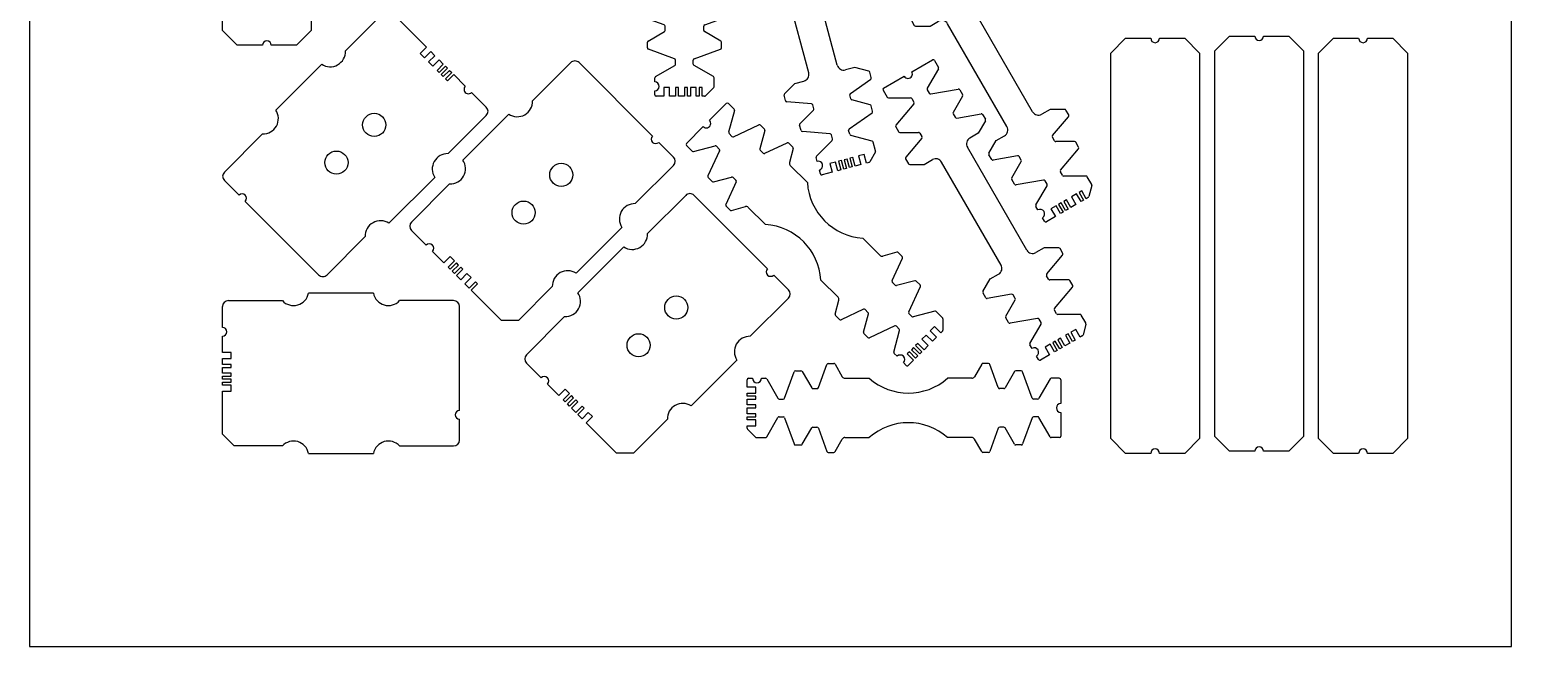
# Model space of a CAD drawing. Header units: millimetres. Extents: x 0 to 500, y 0 to 600.
# Drawn here: x 0 to 500, y 0 to 208 of the extents above; entities that cross this region are included whole.
import ezdxf

# ---------------------------------------------------------------- set-up
doc = ezdxf.new("R2010")
doc.units = ezdxf.units.MM
for name, color, linetype in [('Q3_NORMAL', 3, 'Continuous'), ('Q4_MEDIUM', 4, 'Continuous'), ('Q5_HIGH', 5, 'Continuous'), ('SHEET', 7, 'Continuous')]:
    doc.layers.add(name, color=color, linetype=linetype)

# ---------------------------------------------------------------- blocks, each defined once
blk = doc.blocks.new('NT20__090deg__i1')
at = {"layer": 'Q3_NORMAL', "color": 3}
for p, q in [((-9.85, 50.09), (-7.15, 52.8)), ((-6.79, 52.94), (-6, 52.94)), ((7, 52.94), (9.5, 52.94)), ((10, 52.44), (10, 51.1)), ((-10, 49.74), (-10, 46.73)), ((10, 48.1), (10, 46.73)), ((-3.33, 40.28), (-12.17, 37.06)), ((-3, 42.11), (-3, 40.75)), ((3, 42.11), (3, 40.75)), ((3.33, 40.28), (12.17, 37.06)), ((-12.5, 36.59), (-12.5, 34.73)), ((12.5, 36.59), (12.5, 34.73)), ((-6.5, 30.69), (-6.5, 29.33)), ((6.5, 30.69), (6.5, 29.33)), ((-15, 25.54), (-15, 23.68)), ((-6.83, 28.86), (-14.67, 26.01)), ((6.83, 28.86), (14.67, 26.01)), ((15, 25.54), (15, 23.68)), ((-15, -28.54), (-15, -26.68)), ((-6.83, -31.86), (-14.67, -29.01)), ((6.83, -31.86), (14.67, -29.01)), ((15, -28.54), (15, -26.68)), ((-6.5, -33.69), (-6.5, -32.33)), ((6.5, -33.69), (6.5, -32.33)), ((-12.5, -39.59), (-12.5, -37.73)), ((12.5, -39.59), (12.5, -37.73)), ((-3.33, -43.28), (-12.17, -40.06)), ((-3, -45.11), (-3, -43.75)), ((3, -45.11), (3, -43.75)), ((3.33, -43.28), (12.17, -40.06)), ((-10, -52.44), (-10, -49.73)), ((10, -52.44), (10, -49.73)), ((-1.5, -52.94), (-9.5, -52.94)), ((9.5, -52.94), (1.5, -52.94))]:
    blk.add_line(p, q, dxfattribs=at)
for centre, radius, start, end in [((-9.5, 49.74), 0.5, 135, 180), ((-6.79, 52.44), 0.5, 90, 135), ((10, 49.6), 1.5, 90, 270), ((9.5, 52.44), 0.5, 0, 90), ((-9.5, 46.73), 0.5, 180, 240), ((9.5, 46.73), 0.5, 300, 0), ((-3.5, 40.75), 0.5, 290, 0), ((-3.5, 42.11), 0.5, 0, 60), ((3.5, 42.11), 0.5, 120, 180), ((3.5, 40.75), 0.5, 180, 250), ((-12, 36.59), 0.5, 110, 180), ((12, 36.59), 0.5, 0, 70), ((-12, 34.73), 0.5, 180, 240), ((-7, 30.69), 0.5, 0, 60), ((7, 30.69), 0.5, 120, 180), ((12, 34.73), 0.5, 300, 0), ((-14.5, 25.54), 0.5, 110, 180), ((-7, 29.33), 0.5, 290, 0), ((7, 29.33), 0.5, 180, 250), ((14.5, 25.54), 0.5, 0, 70), ((-14.5, 23.68), 0.5, 180, 240), ((14.5, 23.68), 0.5, 300, 0), ((-14.5, -26.68), 0.5, 120, 180), ((-14.5, -28.54), 0.5, 180, 250), ((14.5, -28.54), 0.5, 290, 0), ((14.5, -26.68), 0.5, 0, 60), ((-7, -32.33), 0.5, 0, 70), ((-7, -33.69), 0.5, 300, 0), ((7, -32.33), 0.5, 110, 180), ((7, -33.69), 0.5, 180, 240), ((-12, -37.73), 0.5, 120, 180), ((-12, -39.59), 0.5, 180, 250), ((12, -39.59), 0.5, 290, 0), ((12, -37.73), 0.5, 0, 60), ((-3.5, -43.75), 0.5, 0, 70), ((3.5, -43.75), 0.5, 110, 180), ((-9.5, -49.73), 0.5, 120, 180), ((-3.5, -45.11), 0.5, 300, 0), ((3.5, -45.11), 0.5, 180, 240), ((9.5, -49.73), 0.5, 0, 60), ((-9.5, -52.44), 0.5, 180, 270), ((0, -52.94), 1.5, 0, 180), ((9.5, -52.44), 0.5, 270, 0)]:
    blk.add_arc(centre, radius, start, end, dxfattribs=at)
at = {"layer": 'Q4_MEDIUM', "color": 4}
for p, q in [((-9.75, 46.3), (-3.25, 42.55)), ((9.75, 46.3), (3.25, 42.55)), ((-12.25, 34.3), (-6.75, 31.12)), ((12.25, 34.3), (6.75, 31.12)), ((-14.75, 23.24), (-10.5, 20.79)), ((14.75, 23.24), (10.5, 20.79)), ((-10, 19.92), (-10, 11.73)), ((10, 19.92), (10, 11.73)), ((-10, -22.92), (-10, -14.73)), ((10, -22.92), (10, -14.73)), ((-14.75, -26.24), (-10.5, -23.79)), ((14.75, -26.24), (10.5, -23.79)), ((-12.25, -37.3), (-6.75, -34.12)), ((12.25, -37.3), (6.75, -34.12)), ((-9.75, -49.3), (-3.25, -45.55)), ((9.75, -49.3), (3.25, -45.55))]:
    blk.add_line(p, q, dxfattribs=at)
for centre, start, end in [((-11, 19.92), 0, 60), ((11, 19.92), 120, 180), ((-11, -22.92), 300, 0), ((11, -22.92), 180, 240)]:
    blk.add_arc(centre, 1, start, end, dxfattribs=at)
at = {"layer": 'Q5_HIGH', "color": 5}
for p, q in [((-6, 52.94), (-6, 49.94)), ((-4, 49.94), (-4, 52.94)), ((-4, 52.94), (-3, 52.94)), ((-3, 52.94), (-3, 49.94)), ((-2, 49.94), (-2, 52.94)), ((-2, 52.94), (0, 52.94)), ((0, 52.94), (0, 49.94)), ((1, 49.94), (1, 52.94)), ((1, 52.94), (3, 52.94)), ((3, 52.94), (3, 49.94)), ((4, 49.94), (4, 52.94)), ((4, 52.94), (5, 52.94)), ((5, 52.94), (5, 49.94)), ((7, 49.94), (7, 52.94)), ((-6, 49.94), (-4, 49.94)), ((-3, 49.94), (-2, 49.94)), ((0, 49.94), (1, 49.94)), ((3, 49.94), (4, 49.94)), ((5, 49.94), (7, 49.94))]:
    blk.add_line(p, q, dxfattribs=at)
for centre, start, end in [((-25, -1.5), 318.5904, 41.4096), ((25, -1.5), 138.5904, 221.4096)]:
    blk.add_arc(centre, 20, start, end, dxfattribs=at)
blk = doc.blocks.new('MNAK_RECT_FULL__000deg__i1')
at = {"layer": 'Q3_NORMAL', "color": 3}
for p, q in [((-24.5, 36), (-20.5, 40)), ((-20.5, 40), (-6, 40)), ((7, 40), (12.5, 40)), ((15.5, 40), (22.5, 40)), ((-24.5, 19.78), (-24.5, 36)), ((24.5, 38), (24.5, 19.78)), ((-27, 10.95), (-27, -10.95)), ((27, -10.95), (27, 10.95)), ((-24.5, -19.78), (-24.5, -38)), ((24.5, -38), (24.5, -19.78)), ((-22.5, -40), (-15.5, -40)), ((-12.5, -40), (22.5, -40))]:
    blk.add_line(p, q, dxfattribs=at)
for centre, radius, start, end in [((14, 40), 1.5, 180, 0), ((22.5, 38), 2, 0, 90), ((-28, 16), 5.15, 281.1965, 47.1867), ((28, 16), 5.15, 132.8133, 258.8035), ((-28, -16), 5.15, 312.8133, 78.8035), ((28, -16), 5.15, 101.1965, 227.1867), ((-22.5, -38), 2, 180, 270), ((-14, -40), 1.5, 0, 180), ((22.5, -38), 2, 270, 0)]:
    blk.add_arc(centre, radius, start, end, dxfattribs=at)
at = {"layer": 'Q5_HIGH', "color": 5}
for p, q in [((-6, 40), (-6, 37)), ((-4, 37), (-4, 40)), ((-4, 40), (-3, 40)), ((-3, 40), (-3, 37)), ((-2, 37), (-2, 40)), ((-2, 40), (-1, 40)), ((-1, 40), (-1, 37)), ((0, 37), (0, 40)), ((0, 40), (2, 40)), ((2, 40), (2, 37)), ((3, 37), (3, 40)), ((3, 40), (5, 40)), ((5, 40), (5, 37)), ((7, 37), (7, 40)), ((-6, 37), (-4, 37)), ((-3, 37), (-2, 37)), ((-1, 37), (0, 37)), ((2, 37), (3, 37)), ((5, 37), (7, 37))]:
    blk.add_line(p, q, dxfattribs=at)
blk = doc.blocks.new('MNAK_RECT_HOLE__045deg__i1')
at = {"layer": 'Q3_NORMAL', "color": 3}
for p, q in [((-24.5, 36), (-20.5, 40)), ((-20.5, 40), (-6, 40)), ((7, 40), (12.5, 40)), ((15.5, 40), (22.5, 40)), ((-24.5, 19.78), (-24.5, 36)), ((24.5, 38), (24.5, 19.78)), ((-27, 10.95), (-27, -10.95)), ((27, -10.95), (27, 10.95)), ((-24.5, -19.78), (-24.5, -38)), ((24.5, -38), (24.5, -19.78)), ((-22.5, -40), (-15.5, -40)), ((-12.5, -40), (22.5, -40))]:
    blk.add_line(p, q, dxfattribs=at)
for centre, radius, start, end in [((14, 40), 1.5, 180, 0), ((22.5, 38), 2, 0, 90), ((-28, 16), 5.15, 281.1965, 47.1867), ((28, 16), 5.15, 132.8133, 258.8035), ((-28, -16), 5.15, 312.8133, 78.8035), ((28, -16), 5.15, 101.1965, 227.1867), ((-22.5, -38), 2, 180, 270), ((-14, -40), 1.5, 0, 180), ((22.5, -38), 2, 270, 0)]:
    blk.add_arc(centre, radius, start, end, dxfattribs=at)
at = {"layer": 'Q5_HIGH', "color": 5}
for p, q in [((-6, 40), (-6, 37)), ((-4, 37), (-4, 40)), ((-4, 40), (-2, 40)), ((-2, 40), (-2, 37)), ((-1, 37), (-1, 40)), ((-1, 40), (1, 40)), ((1, 40), (1, 37)), ((2, 37), (2, 40)), ((2, 40), (3, 40)), ((3, 40), (3, 37)), ((4, 37), (4, 40)), ((4, 40), (5, 40)), ((5, 40), (5, 37)), ((7, 37), (7, 40)), ((-6, 37), (-4, 37)), ((-2, 37), (-1, 37)), ((1, 37), (2, 37)), ((3, 37), (4, 37)), ((5, 37), (7, 37))]:
    blk.add_line(p, q, dxfattribs=at)
for centre in [(0, 9), (0, -9)]:
    blk.add_circle(centre, 3.9, dxfattribs=at)
blk = doc.blocks.new('NT20__045deg__i3')
at = {"layer": 'Q3_NORMAL', "color": 3}
for p, q in [((-9.85, 50.09), (-7.15, 52.8)), ((-6.79, 52.94), (-6, 52.94)), ((7, 52.94), (9.5, 52.94)), ((10, 52.44), (10, 51.1)), ((-10, 49.74), (-10, 46.73)), ((10, 48.1), (10, 46.73)), ((-3.33, 40.28), (-12.17, 37.06)), ((-3, 42.11), (-3, 40.75)), ((3, 42.11), (3, 40.75)), ((3.33, 40.28), (12.17, 37.06)), ((-12.5, 36.59), (-12.5, 34.73)), ((12.5, 36.59), (12.5, 34.73)), ((-6.5, 30.69), (-6.5, 29.33)), ((6.5, 30.69), (6.5, 29.33)), ((-15, 25.54), (-15, 23.68)), ((-6.83, 28.86), (-14.67, 26.01)), ((6.83, 28.86), (14.67, 26.01)), ((15, 25.54), (15, 23.68)), ((-15, -28.54), (-15, -26.68)), ((-6.83, -31.86), (-14.67, -29.01)), ((6.83, -31.86), (14.67, -29.01)), ((15, -28.54), (15, -26.68)), ((-6.5, -33.69), (-6.5, -32.33)), ((6.5, -33.69), (6.5, -32.33)), ((-12.5, -39.59), (-12.5, -37.73)), ((12.5, -39.59), (12.5, -37.73)), ((-3.33, -43.28), (-12.17, -40.06)), ((-3, -45.11), (-3, -43.75)), ((3, -45.11), (3, -43.75)), ((3.33, -43.28), (12.17, -40.06)), ((-10, -52.44), (-10, -49.73)), ((10, -52.44), (10, -49.73)), ((-1.5, -52.94), (-9.5, -52.94)), ((9.5, -52.94), (1.5, -52.94))]:
    blk.add_line(p, q, dxfattribs=at)
for centre, radius, start, end in [((-9.5, 49.74), 0.5, 135, 180), ((-6.79, 52.44), 0.5, 90, 135), ((10, 49.6), 1.5, 90, 270), ((9.5, 52.44), 0.5, 0, 90), ((-9.5, 46.73), 0.5, 180, 240), ((9.5, 46.73), 0.5, 300, 0), ((-3.5, 40.75), 0.5, 290, 0), ((-3.5, 42.11), 0.5, 0, 60), ((3.5, 42.11), 0.5, 120, 180), ((3.5, 40.75), 0.5, 180, 250), ((-12, 36.59), 0.5, 110, 180), ((12, 36.59), 0.5, 0, 70), ((-12, 34.73), 0.5, 180, 240), ((-7, 30.69), 0.5, 0, 60), ((7, 30.69), 0.5, 120, 180), ((12, 34.73), 0.5, 300, 0), ((-14.5, 25.54), 0.5, 110, 180), ((-7, 29.33), 0.5, 290, 0), ((7, 29.33), 0.5, 180, 250), ((14.5, 25.54), 0.5, 0, 70), ((-14.5, 23.68), 0.5, 180, 240), ((14.5, 23.68), 0.5, 300, 0), ((-14.5, -26.68), 0.5, 120, 180), ((-14.5, -28.54), 0.5, 180, 250), ((14.5, -28.54), 0.5, 290, 0), ((14.5, -26.68), 0.5, 0, 60), ((-7, -32.33), 0.5, 0, 70), ((-7, -33.69), 0.5, 300, 0), ((7, -32.33), 0.5, 110, 180), ((7, -33.69), 0.5, 180, 240), ((-12, -37.73), 0.5, 120, 180), ((-12, -39.59), 0.5, 180, 250), ((12, -39.59), 0.5, 290, 0), ((12, -37.73), 0.5, 0, 60), ((-3.5, -43.75), 0.5, 0, 70), ((3.5, -43.75), 0.5, 110, 180), ((-9.5, -49.73), 0.5, 120, 180), ((-3.5, -45.11), 0.5, 300, 0), ((3.5, -45.11), 0.5, 180, 240), ((9.5, -49.73), 0.5, 0, 60), ((-9.5, -52.44), 0.5, 180, 270), ((0, -52.94), 1.5, 0, 180), ((9.5, -52.44), 0.5, 270, 0)]:
    blk.add_arc(centre, radius, start, end, dxfattribs=at)
at = {"layer": 'Q4_MEDIUM', "color": 4}
for p, q in [((-9.75, 46.3), (-3.25, 42.55)), ((9.75, 46.3), (3.25, 42.55)), ((-12.25, 34.3), (-6.75, 31.12)), ((12.25, 34.3), (6.75, 31.12)), ((-14.75, 23.24), (-10.5, 20.79)), ((14.75, 23.24), (10.5, 20.79)), ((-10, 19.92), (-10, 11.73)), ((10, 19.92), (10, 11.73)), ((-10, -22.92), (-10, -14.73)), ((10, -22.92), (10, -14.73)), ((-14.75, -26.24), (-10.5, -23.79)), ((14.75, -26.24), (10.5, -23.79)), ((-12.25, -37.3), (-6.75, -34.12)), ((12.25, -37.3), (6.75, -34.12)), ((-9.75, -49.3), (-3.25, -45.55)), ((9.75, -49.3), (3.25, -45.55))]:
    blk.add_line(p, q, dxfattribs=at)
for centre, start, end in [((-11, 19.92), 0, 60), ((11, 19.92), 120, 180), ((-11, -22.92), 300, 0), ((11, -22.92), 180, 240)]:
    blk.add_arc(centre, 1, start, end, dxfattribs=at)
at = {"layer": 'Q5_HIGH', "color": 5}
for p, q in [((-6, 52.94), (-6, 49.94)), ((-4, 49.94), (-4, 52.94)), ((-4, 52.94), (-2, 52.94)), ((-2, 52.94), (-2, 49.94)), ((0, 49.94), (0, 52.94)), ((0, 52.94), (2, 52.94)), ((2, 52.94), (2, 49.94)), ((3, 49.94), (3, 52.94)), ((3, 52.94), (4, 52.94)), ((4, 52.94), (4, 49.94)), ((5, 49.94), (5, 52.94)), ((5, 52.94), (6, 52.94)), ((6, 52.94), (6, 49.94)), ((7, 49.94), (7, 52.94)), ((-6, 49.94), (-4, 49.94)), ((-2, 49.94), (0, 49.94)), ((2, 49.94), (3, 49.94)), ((4, 49.94), (5, 49.94)), ((6, 49.94), (7, 49.94))]:
    blk.add_line(p, q, dxfattribs=at)
for centre, start, end in [((-25, -1.5), 318.5904, 41.4096), ((25, -1.5), 138.5904, 221.4096)]:
    blk.add_arc(centre, 20, start, end, dxfattribs=at)
blk = doc.blocks.new('LASER__000deg__n0')
at = {"layer": 'Q3_NORMAL', "color": 3}
for p, q in [((-15, 65), (-10, 70)), ((-10, 70), (-1.5, 70)), ((1.5, 70), (10, 70)), ((10, 70), (15, 65)), ((-15, -65), (-15, 65)), ((15, 65), (15, -65)), ((-10, -70), (-15, -65)), ((15, -65), (10, -70)), ((-1.5, -70), (-10, -70)), ((10, -70), (1.5, -70))]:
    blk.add_line(p, q, dxfattribs=at)
for centre, start, end in [((0, 70), 180, 0), ((0, -70), 0, 180)]:
    blk.add_arc(centre, 1.5, start, end, dxfattribs=at)
blk = doc.blocks.new('LASER__000deg__n2')
at = {"layer": 'Q3_NORMAL', "color": 3}
for p, q in [((-15, 65), (-10, 70)), ((-10, 70), (-1.5, 70)), ((1.5, 70), (10, 70)), ((10, 70), (15, 65)), ((-15, -65), (-15, 65)), ((15, 65), (15, -65)), ((-10, -70), (-15, -65)), ((15, -65), (10, -70)), ((-1.5, -70), (-10, -70)), ((10, -70), (1.5, -70))]:
    blk.add_line(p, q, dxfattribs=at)
for centre, start, end in [((0, 70), 180, 0), ((0, -70), 0, 180)]:
    blk.add_arc(centre, 1.5, start, end, dxfattribs=at)
blk = doc.blocks.new('LASER__000deg__n1')
at = {"layer": 'Q3_NORMAL', "color": 3}
for p, q in [((-15, 65), (-10, 70)), ((-10, 70), (-1.5, 70)), ((1.5, 70), (10, 70)), ((10, 70), (15, 65)), ((-15, -65), (-15, 65)), ((15, 65), (15, -65)), ((-10, -70), (-15, -65)), ((15, -65), (10, -70)), ((-1.5, -70), (-10, -70)), ((10, -70), (1.5, -70))]:
    blk.add_line(p, q, dxfattribs=at)
for centre, start, end in [((0, 70), 180, 0), ((0, -70), 0, 180)]:
    blk.add_arc(centre, 1.5, start, end, dxfattribs=at)
blk = doc.blocks.new('MNAK_RECT_HOLE__045deg__i2')
at = {"layer": 'Q3_NORMAL', "color": 3}
for p, q in [((-24.5, 36), (-20.5, 40)), ((-20.5, 40), (-6, 40)), ((7, 40), (12.5, 40)), ((15.5, 40), (22.5, 40)), ((-24.5, 19.78), (-24.5, 36)), ((24.5, 38), (24.5, 19.78)), ((-27, 10.95), (-27, -10.95)), ((27, -10.95), (27, 10.95)), ((-24.5, -19.78), (-24.5, -38)), ((24.5, -38), (24.5, -19.78)), ((-22.5, -40), (-15.5, -40)), ((-12.5, -40), (22.5, -40))]:
    blk.add_line(p, q, dxfattribs=at)
for centre, radius, start, end in [((14, 40), 1.5, 180, 0), ((22.5, 38), 2, 0, 90), ((-28, 16), 5.15, 281.1965, 47.1867), ((28, 16), 5.15, 132.8133, 258.8035), ((-28, -16), 5.15, 312.8133, 78.8035), ((28, -16), 5.15, 101.1965, 227.1867), ((-22.5, -38), 2, 180, 270), ((-14, -40), 1.5, 0, 180), ((22.5, -38), 2, 270, 0)]:
    blk.add_arc(centre, radius, start, end, dxfattribs=at)
at = {"layer": 'Q5_HIGH', "color": 5}
for p, q in [((-6, 40), (-6, 37)), ((-5, 37), (-5, 40)), ((-5, 40), (-3, 40)), ((-3, 40), (-3, 37)), ((-1, 37), (-1, 40)), ((-1, 40), (1, 40)), ((1, 40), (1, 37)), ((2, 37), (2, 40)), ((2, 40), (3, 40)), ((3, 40), (3, 37)), ((4, 37), (4, 40)), ((4, 40), (5, 40)), ((5, 40), (5, 37)), ((7, 37), (7, 40)), ((-6, 37), (-5, 37)), ((-3, 37), (-1, 37)), ((1, 37), (2, 37)), ((3, 37), (4, 37)), ((5, 37), (7, 37))]:
    blk.add_line(p, q, dxfattribs=at)
for centre in [(0, 9), (0, -9)]:
    blk.add_circle(centre, 3.9, dxfattribs=at)
blk = doc.blocks.new('UT40__030deg__i1')
at = {"layer": 'Q3_NORMAL', "color": 3}
for p, q in [((-9.85, 50.09), (-7.15, 52.8)), ((-6.79, 52.94), (-6, 52.94)), ((6, 52.94), (9.5, 52.94)), ((10, 52.44), (10, 51.1)), ((-10, 49.74), (-10, 46.73)), ((10, 48.1), (10, 46.73)), ((-3.33, 40.28), (-12.17, 37.06)), ((-3, 42.11), (-3, 40.75)), ((3, 42.11), (3, 40.75)), ((3.33, 40.28), (12.17, 37.06)), ((-12.5, 36.59), (-12.5, 34.73)), ((12.5, 36.59), (12.5, 34.73)), ((-6.5, 30.69), (-6.5, 29.33)), ((6.5, 30.69), (6.5, 29.33)), ((-15, 25.54), (-15, 23.68)), ((-6.83, 28.86), (-14.67, 26.01)), ((6.83, 28.86), (14.67, 26.01)), ((15, 25.54), (15, 23.68)), ((-15, -28.54), (-15, -26.68)), ((-6.83, -31.86), (-14.67, -29.01)), ((6.83, -31.86), (14.67, -29.01)), ((15, -28.54), (15, -26.68)), ((-6.5, -33.69), (-6.5, -32.33)), ((6.5, -33.69), (6.5, -32.33)), ((-12.5, -39.59), (-12.5, -37.73)), ((12.5, -39.59), (12.5, -37.73)), ((-3.33, -43.28), (-12.17, -40.06)), ((-3, -45.11), (-3, -43.75)), ((3, -45.11), (3, -43.75)), ((3.33, -43.28), (12.17, -40.06)), ((-10, -52.44), (-10, -49.73)), ((10, -52.44), (10, -49.73)), ((-1.5, -52.94), (-9.5, -52.94)), ((9.5, -52.94), (1.5, -52.94))]:
    blk.add_line(p, q, dxfattribs=at)
for centre, radius, start, end in [((-9.5, 49.74), 0.5, 135, 180), ((-6.79, 52.44), 0.5, 90, 135), ((10, 49.6), 1.5, 90, 270), ((9.5, 52.44), 0.5, 0, 90), ((-9.5, 46.73), 0.5, 180, 240), ((9.5, 46.73), 0.5, 300, 0), ((-3.5, 40.75), 0.5, 290, 0), ((-3.5, 42.11), 0.5, 0, 60), ((3.5, 42.11), 0.5, 120, 180), ((3.5, 40.75), 0.5, 180, 250), ((-12, 36.59), 0.5, 110, 180), ((12, 36.59), 0.5, 0, 70), ((-12, 34.73), 0.5, 180, 240), ((-7, 30.69), 0.5, 0, 60), ((7, 30.69), 0.5, 120, 180), ((12, 34.73), 0.5, 300, 0), ((-14.5, 25.54), 0.5, 110, 180), ((-7, 29.33), 0.5, 290, 0), ((7, 29.33), 0.5, 180, 250), ((14.5, 25.54), 0.5, 0, 70), ((-14.5, 23.68), 0.5, 180, 240), ((14.5, 23.68), 0.5, 300, 0), ((-14.5, -26.68), 0.5, 120, 180), ((-14.5, -28.54), 0.5, 180, 250), ((14.5, -28.54), 0.5, 290, 0), ((14.5, -26.68), 0.5, 0, 60), ((-7, -32.33), 0.5, 0, 70), ((-7, -33.69), 0.5, 300, 0), ((7, -32.33), 0.5, 110, 180), ((7, -33.69), 0.5, 180, 240), ((-12, -37.73), 0.5, 120, 180), ((-12, -39.59), 0.5, 180, 250), ((12, -39.59), 0.5, 290, 0), ((12, -37.73), 0.5, 0, 60), ((-3.5, -43.75), 0.5, 0, 70), ((3.5, -43.75), 0.5, 110, 180), ((-9.5, -49.73), 0.5, 120, 180), ((-3.5, -45.11), 0.5, 300, 0), ((3.5, -45.11), 0.5, 180, 240), ((9.5, -49.73), 0.5, 0, 60), ((-9.5, -52.44), 0.5, 180, 270), ((0, -52.94), 1.5, 0, 180), ((9.5, -52.44), 0.5, 270, 0)]:
    blk.add_arc(centre, radius, start, end, dxfattribs=at)
at = {"layer": 'Q4_MEDIUM', "color": 4}
for p, q in [((-9.75, 46.3), (-3.25, 42.55)), ((9.75, 46.3), (3.25, 42.55)), ((-12.25, 34.3), (-6.75, 31.13)), ((12.25, 34.3), (6.75, 31.13)), ((-14.75, 23.24), (-10.5, 20.79)), ((-10.5, 20.79), (-7.25, 20.79)), ((10.5, 20.79), (7.25, 20.79)), ((14.75, 23.24), (10.5, 20.79)), ((-14.75, -26.24), (-10.5, -23.79)), ((-10.5, -23.79), (-7.26, -23.79)), ((10.5, -23.79), (7.26, -23.79)), ((14.75, -26.24), (10.5, -23.79)), ((-12.25, -37.3), (-6.75, -34.12)), ((12.25, -37.3), (6.75, -34.12)), ((-9.75, -49.3), (-3.25, -45.55)), ((9.75, -49.3), (3.25, -45.55))]:
    blk.add_line(p, q, dxfattribs=at)
at = {"layer": 'Q5_HIGH', "color": 5}
for p, q in [((-6, 52.94), (-6, 49.94)), ((-4, 49.94), (-4, 52.94)), ((-4, 52.94), (-3, 52.94)), ((-3, 52.94), (-3, 49.94)), ((-2, 49.94), (-2, 52.94)), ((-2, 52.94), (0, 52.94)), ((0, 52.94), (0, 49.94)), ((1, 49.94), (1, 52.94)), ((1, 52.94), (2, 52.94)), ((2, 52.94), (2, 49.94)), ((3, 49.94), (3, 52.94)), ((3, 52.94), (4, 52.94)), ((4, 52.94), (4, 49.94)), ((6, 49.94), (6, 52.94)), ((-6, 49.94), (-4, 49.94)), ((-3, 49.94), (-2, 49.94)), ((0, 49.94), (1, 49.94)), ((2, 49.94), (3, 49.94)), ((4, 49.94), (6, 49.94)), ((-5, 18.54), (-5.01, -21.54)), ((5, 18.54), (5.01, -21.54))]:
    blk.add_line(p, q, dxfattribs=at)
for centre, start, end in [((-7.25, 18.54), 359.9865, 90), ((7.25, 18.54), 90, 180.0135), ((-7.26, -21.54), 270, 359.9865), ((7.26, -21.54), 180.0135, 270)]:
    blk.add_arc(centre, 2.25, start, end, dxfattribs=at)
blk = doc.blocks.new('MNAK_RECT_HOLE__045deg__i3')
at = {"layer": 'Q3_NORMAL', "color": 3}
for p, q in [((-24.5, 36), (-20.5, 40)), ((-20.5, 40), (-6, 40)), ((7, 40), (12.5, 40)), ((15.5, 40), (22.5, 40)), ((-24.5, 19.78), (-24.5, 36)), ((24.5, 38), (24.5, 19.78)), ((-27, 10.95), (-27, -10.95)), ((27, -10.95), (27, 10.95)), ((-24.5, -19.78), (-24.5, -38)), ((24.5, -38), (24.5, -19.78)), ((-22.5, -40), (-15.5, -40)), ((-12.5, -40), (22.5, -40))]:
    blk.add_line(p, q, dxfattribs=at)
for centre, radius, start, end in [((14, 40), 1.5, 180, 0), ((22.5, 38), 2, 0, 90), ((-28, 16), 5.15, 281.1965, 47.1867), ((28, 16), 5.15, 132.8133, 258.8035), ((-28, -16), 5.15, 312.8133, 78.8035), ((28, -16), 5.15, 101.1965, 227.1867), ((-22.5, -38), 2, 180, 270), ((-14, -40), 1.5, 0, 180), ((22.5, -38), 2, 270, 0)]:
    blk.add_arc(centre, radius, start, end, dxfattribs=at)
at = {"layer": 'Q5_HIGH', "color": 5}
for p, q in [((-6, 40), (-6, 37)), ((-4, 37), (-4, 40)), ((-4, 40), (-2, 40)), ((-2, 40), (-2, 37)), ((0, 37), (0, 40)), ((0, 40), (2, 40)), ((2, 40), (2, 37)), ((3, 37), (3, 40)), ((3, 40), (4, 40)), ((4, 40), (4, 37)), ((5, 37), (5, 40)), ((5, 40), (6, 40)), ((6, 40), (6, 37)), ((7, 37), (7, 40)), ((-6, 37), (-4, 37)), ((-2, 37), (0, 37)), ((2, 37), (3, 37)), ((4, 37), (5, 37)), ((6, 37), (7, 37))]:
    blk.add_line(p, q, dxfattribs=at)
for centre in [(0, 9), (0, -9)]:
    blk.add_circle(centre, 3.9, dxfattribs=at)
blk = doc.blocks.new('UT40__030deg__i2')
at = {"layer": 'Q3_NORMAL', "color": 3}
for p, q in [((-9.85, 50.09), (-7.15, 52.8)), ((-6.79, 52.94), (-6, 52.94)), ((6, 52.94), (9.5, 52.94)), ((10, 52.44), (10, 51.1)), ((-10, 49.74), (-10, 46.73)), ((10, 48.1), (10, 46.73)), ((-3.33, 40.28), (-12.17, 37.06)), ((-3, 42.11), (-3, 40.75)), ((3, 42.11), (3, 40.75)), ((3.33, 40.28), (12.17, 37.06)), ((-12.5, 36.59), (-12.5, 34.73)), ((12.5, 36.59), (12.5, 34.73)), ((-6.5, 30.69), (-6.5, 29.33)), ((6.5, 30.69), (6.5, 29.33)), ((-15, 25.54), (-15, 23.68)), ((-6.83, 28.86), (-14.67, 26.01)), ((6.83, 28.86), (14.67, 26.01)), ((15, 25.54), (15, 23.68)), ((-15, -28.54), (-15, -26.68)), ((-6.83, -31.86), (-14.67, -29.01)), ((6.83, -31.86), (14.67, -29.01)), ((15, -28.54), (15, -26.68)), ((-6.5, -33.69), (-6.5, -32.33)), ((6.5, -33.69), (6.5, -32.33)), ((-12.5, -39.59), (-12.5, -37.73)), ((12.5, -39.59), (12.5, -37.73)), ((-3.33, -43.28), (-12.17, -40.06)), ((-3, -45.11), (-3, -43.75)), ((3, -45.11), (3, -43.75)), ((3.33, -43.28), (12.17, -40.06)), ((-10, -52.44), (-10, -49.73)), ((10, -52.44), (10, -49.73)), ((-1.5, -52.94), (-9.5, -52.94)), ((9.5, -52.94), (1.5, -52.94))]:
    blk.add_line(p, q, dxfattribs=at)
for centre, radius, start, end in [((-9.5, 49.74), 0.5, 135, 180), ((-6.79, 52.44), 0.5, 90, 135), ((10, 49.6), 1.5, 90, 270), ((9.5, 52.44), 0.5, 0, 90), ((-9.5, 46.73), 0.5, 180, 240), ((9.5, 46.73), 0.5, 300, 0), ((-3.5, 40.75), 0.5, 290, 0), ((-3.5, 42.11), 0.5, 0, 60), ((3.5, 42.11), 0.5, 120, 180), ((3.5, 40.75), 0.5, 180, 250), ((-12, 36.59), 0.5, 110, 180), ((12, 36.59), 0.5, 0, 70), ((-12, 34.73), 0.5, 180, 240), ((-7, 30.69), 0.5, 0, 60), ((7, 30.69), 0.5, 120, 180), ((12, 34.73), 0.5, 300, 0), ((-14.5, 25.54), 0.5, 110, 180), ((-7, 29.33), 0.5, 290, 0), ((7, 29.33), 0.5, 180, 250), ((14.5, 25.54), 0.5, 0, 70), ((-14.5, 23.68), 0.5, 180, 240), ((14.5, 23.68), 0.5, 300, 0), ((-14.5, -26.68), 0.5, 120, 180), ((-14.5, -28.54), 0.5, 180, 250), ((14.5, -28.54), 0.5, 290, 0), ((14.5, -26.68), 0.5, 0, 60), ((-7, -32.33), 0.5, 0, 70), ((-7, -33.69), 0.5, 300, 0), ((7, -32.33), 0.5, 110, 180), ((7, -33.69), 0.5, 180, 240), ((-12, -37.73), 0.5, 120, 180), ((-12, -39.59), 0.5, 180, 250), ((12, -39.59), 0.5, 290, 0), ((12, -37.73), 0.5, 0, 60), ((-3.5, -43.75), 0.5, 0, 70), ((3.5, -43.75), 0.5, 110, 180), ((-9.5, -49.73), 0.5, 120, 180), ((-3.5, -45.11), 0.5, 300, 0), ((3.5, -45.11), 0.5, 180, 240), ((9.5, -49.73), 0.5, 0, 60), ((-9.5, -52.44), 0.5, 180, 270), ((0, -52.94), 1.5, 0, 180), ((9.5, -52.44), 0.5, 270, 0)]:
    blk.add_arc(centre, radius, start, end, dxfattribs=at)
at = {"layer": 'Q4_MEDIUM', "color": 4}
for p, q in [((-9.75, 46.3), (-3.25, 42.55)), ((9.75, 46.3), (3.25, 42.55)), ((-12.25, 34.3), (-6.75, 31.13)), ((12.25, 34.3), (6.75, 31.13)), ((-14.75, 23.24), (-10.5, 20.79)), ((-10.5, 20.79), (-7.25, 20.79)), ((10.5, 20.79), (7.25, 20.79)), ((14.75, 23.24), (10.5, 20.79)), ((-14.75, -26.24), (-10.5, -23.79)), ((-10.5, -23.79), (-7.26, -23.79)), ((10.5, -23.79), (7.26, -23.79)), ((14.75, -26.24), (10.5, -23.79)), ((-12.25, -37.3), (-6.75, -34.12)), ((12.25, -37.3), (6.75, -34.12)), ((-9.75, -49.3), (-3.25, -45.55)), ((9.75, -49.3), (3.25, -45.55))]:
    blk.add_line(p, q, dxfattribs=at)
at = {"layer": 'Q5_HIGH', "color": 5}
for p, q in [((-6, 52.94), (-6, 49.94)), ((-5, 49.94), (-5, 52.94)), ((-5, 52.94), (-4, 52.94)), ((-4, 52.94), (-4, 49.94)), ((-2, 49.94), (-2, 52.94)), ((-2, 52.94), (0, 52.94)), ((0, 52.94), (0, 49.94)), ((1, 49.94), (1, 52.94)), ((1, 52.94), (2, 52.94)), ((2, 52.94), (2, 49.94)), ((3, 49.94), (3, 52.94)), ((3, 52.94), (4, 52.94)), ((4, 52.94), (4, 49.94)), ((6, 49.94), (6, 52.94)), ((-6, 49.94), (-5, 49.94)), ((-4, 49.94), (-2, 49.94)), ((0, 49.94), (1, 49.94)), ((2, 49.94), (3, 49.94)), ((4, 49.94), (6, 49.94)), ((-5, 18.54), (-5.01, -21.54)), ((5, 18.54), (5.01, -21.54))]:
    blk.add_line(p, q, dxfattribs=at)
for centre, start, end in [((-7.25, 18.54), 359.9865, 90), ((7.25, 18.54), 90, 180.0135), ((-7.26, -21.54), 270, 359.9865), ((7.26, -21.54), 180.0135, 270)]:
    blk.add_arc(centre, 2.25, start, end, dxfattribs=at)
blk = doc.blocks.new('UT40__015deg__i1')
at = {"layer": 'Q3_NORMAL', "color": 3}
for p, q in [((-9.85, 50.09), (-7.15, 52.8)), ((-6.79, 52.94), (-6, 52.94)), ((6, 52.94), (9.5, 52.94)), ((10, 52.44), (10, 51.1)), ((-10, 49.74), (-10, 46.73)), ((10, 48.1), (10, 46.73)), ((-3.33, 40.28), (-12.17, 37.06)), ((-3, 42.11), (-3, 40.75)), ((3, 42.11), (3, 40.75)), ((3.33, 40.28), (12.17, 37.06)), ((-12.5, 36.59), (-12.5, 34.73)), ((12.5, 36.59), (12.5, 34.73)), ((-6.5, 30.69), (-6.5, 29.33)), ((6.5, 30.69), (6.5, 29.33)), ((-15, 25.54), (-15, 23.68)), ((-6.83, 28.86), (-14.67, 26.01)), ((6.83, 28.86), (14.67, 26.01)), ((15, 25.54), (15, 23.68)), ((-15, -28.54), (-15, -26.68)), ((-6.83, -31.86), (-14.67, -29.01)), ((6.83, -31.86), (14.67, -29.01)), ((15, -28.54), (15, -26.68)), ((-6.5, -33.69), (-6.5, -32.33)), ((6.5, -33.69), (6.5, -32.33)), ((-12.5, -39.59), (-12.5, -37.73)), ((12.5, -39.59), (12.5, -37.73)), ((-3.33, -43.28), (-12.17, -40.06)), ((-3, -45.11), (-3, -43.75)), ((3, -45.11), (3, -43.75)), ((3.33, -43.28), (12.17, -40.06)), ((-10, -52.44), (-10, -49.73)), ((10, -52.44), (10, -49.73)), ((-1.5, -52.94), (-9.5, -52.94)), ((9.5, -52.94), (1.5, -52.94))]:
    blk.add_line(p, q, dxfattribs=at)
for centre, radius, start, end in [((-9.5, 49.74), 0.5, 135, 180), ((-6.79, 52.44), 0.5, 90, 135), ((10, 49.6), 1.5, 90, 270), ((9.5, 52.44), 0.5, 0, 90), ((-9.5, 46.73), 0.5, 180, 240), ((9.5, 46.73), 0.5, 300, 0), ((-3.5, 40.75), 0.5, 290, 0), ((-3.5, 42.11), 0.5, 0, 60), ((3.5, 42.11), 0.5, 120, 180), ((3.5, 40.75), 0.5, 180, 250), ((-12, 36.59), 0.5, 110, 180), ((12, 36.59), 0.5, 0, 70), ((-12, 34.73), 0.5, 180, 240), ((-7, 30.69), 0.5, 0, 60), ((7, 30.69), 0.5, 120, 180), ((12, 34.73), 0.5, 300, 0), ((-14.5, 25.54), 0.5, 110, 180), ((-7, 29.33), 0.5, 290, 0), ((7, 29.33), 0.5, 180, 250), ((14.5, 25.54), 0.5, 0, 70), ((-14.5, 23.68), 0.5, 180, 240), ((14.5, 23.68), 0.5, 300, 0), ((-14.5, -26.68), 0.5, 120, 180), ((-14.5, -28.54), 0.5, 180, 250), ((14.5, -28.54), 0.5, 290, 0), ((14.5, -26.68), 0.5, 0, 60), ((-7, -32.33), 0.5, 0, 70), ((-7, -33.69), 0.5, 300, 0), ((7, -32.33), 0.5, 110, 180), ((7, -33.69), 0.5, 180, 240), ((-12, -37.73), 0.5, 120, 180), ((-12, -39.59), 0.5, 180, 250), ((12, -39.59), 0.5, 290, 0), ((12, -37.73), 0.5, 0, 60), ((-3.5, -43.75), 0.5, 0, 70), ((3.5, -43.75), 0.5, 110, 180), ((-9.5, -49.73), 0.5, 120, 180), ((-3.5, -45.11), 0.5, 300, 0), ((3.5, -45.11), 0.5, 180, 240), ((9.5, -49.73), 0.5, 0, 60), ((-9.5, -52.44), 0.5, 180, 270), ((0, -52.94), 1.5, 0, 180), ((9.5, -52.44), 0.5, 270, 0)]:
    blk.add_arc(centre, radius, start, end, dxfattribs=at)
at = {"layer": 'Q4_MEDIUM', "color": 4}
for p, q in [((-9.75, 46.3), (-3.25, 42.55)), ((9.75, 46.3), (3.25, 42.55)), ((-12.25, 34.3), (-6.75, 31.13)), ((12.25, 34.3), (6.75, 31.13)), ((-14.75, 23.24), (-10.5, 20.79)), ((-10.5, 20.79), (-7.25, 20.79)), ((10.5, 20.79), (7.25, 20.79)), ((14.75, 23.24), (10.5, 20.79)), ((-14.75, -26.24), (-10.5, -23.79)), ((-10.5, -23.79), (-7.26, -23.79)), ((10.5, -23.79), (7.26, -23.79)), ((14.75, -26.24), (10.5, -23.79)), ((-12.25, -37.3), (-6.75, -34.12)), ((12.25, -37.3), (6.75, -34.12)), ((-9.75, -49.3), (-3.25, -45.55)), ((9.75, -49.3), (3.25, -45.55))]:
    blk.add_line(p, q, dxfattribs=at)
at = {"layer": 'Q5_HIGH', "color": 5}
for p, q in [((-6, 52.94), (-6, 49.94)), ((-4, 49.94), (-4, 52.94)), ((-4, 52.94), (-2, 52.94)), ((-2, 52.94), (-2, 49.94)), ((-1, 49.94), (-1, 52.94)), ((-1, 52.94), (0, 52.94)), ((0, 52.94), (0, 49.94)), ((1, 49.94), (1, 52.94)), ((1, 52.94), (2, 52.94)), ((2, 52.94), (2, 49.94)), ((3, 49.94), (3, 52.94)), ((3, 52.94), (4, 52.94)), ((4, 52.94), (4, 49.94)), ((6, 49.94), (6, 52.94)), ((-6, 49.94), (-4, 49.94)), ((-2, 49.94), (-1, 49.94)), ((0, 49.94), (1, 49.94)), ((2, 49.94), (3, 49.94)), ((4, 49.94), (6, 49.94)), ((-5, 18.54), (-5.01, -21.54)), ((5, 18.54), (5.01, -21.54))]:
    blk.add_line(p, q, dxfattribs=at)
for centre, start, end in [((-7.25, 18.54), 359.9865, 90), ((7.25, 18.54), 90, 180.0135), ((-7.26, -21.54), 270, 359.9865), ((7.26, -21.54), 180.0135, 270)]:
    blk.add_arc(centre, 2.25, start, end, dxfattribs=at)
blk = doc.blocks.new('CHD48__000deg__i2')
at = {"layer": 'Q3_NORMAL', "color": 3}
for p, q in [((-9.85, 50.09), (-7.15, 52.8)), ((-6.79, 52.94), (-6, 52.94)), ((7, 52.94), (9.5, 52.94)), ((10, 52.44), (10, 51.1)), ((-10, 49.74), (-10, 46.73)), ((10, 48.1), (10, 46.73)), ((-3.33, 40.28), (-12.17, 37.06)), ((-3, 42.11), (-3, 40.75)), ((3, 42.11), (3, 40.75)), ((3.33, 40.28), (12.17, 37.06)), ((-12.5, 36.59), (-12.5, 34.73)), ((12.5, 36.59), (12.5, 34.73)), ((-6.5, 30.69), (-6.5, 29.33)), ((6.5, 30.69), (6.5, 29.33)), ((-15, 25.54), (-15, 23.68)), ((-6.83, 28.86), (-14.67, 26.01)), ((6.83, 28.86), (14.67, 26.01)), ((15, 25.54), (15, 23.68)), ((-15, -28.54), (-15, -26.68)), ((-6.83, -31.86), (-14.67, -29.01)), ((6.83, -31.86), (14.67, -29.01)), ((15, -28.54), (15, -26.68)), ((-6.5, -33.69), (-6.5, -32.33)), ((6.5, -33.69), (6.5, -32.33)), ((-12.5, -39.59), (-12.5, -37.73)), ((12.5, -39.59), (12.5, -37.73)), ((-3.33, -43.28), (-12.17, -40.06)), ((-3, -45.11), (-3, -43.75)), ((3, -45.11), (3, -43.75)), ((3.33, -43.28), (12.17, -40.06)), ((-10, -52.44), (-10, -49.73)), ((10, -52.44), (10, -49.73)), ((-1.5, -52.94), (-9.5, -52.94)), ((9.5, -52.94), (1.5, -52.94))]:
    blk.add_line(p, q, dxfattribs=at)
for centre, radius, start, end in [((-9.5, 49.74), 0.5, 135, 180), ((-6.79, 52.44), 0.5, 90, 135), ((10, 49.6), 1.5, 90, 270), ((9.5, 52.44), 0.5, 0, 90), ((-9.5, 46.73), 0.5, 180, 240), ((9.5, 46.73), 0.5, 300, 0), ((-3.5, 40.75), 0.5, 290, 0), ((-3.5, 42.11), 0.5, 0, 60), ((3.5, 42.11), 0.5, 120, 180), ((3.5, 40.75), 0.5, 180, 250), ((-12, 36.59), 0.5, 110, 180), ((12, 36.59), 0.5, 0, 70), ((-12, 34.73), 0.5, 180, 240), ((-7, 30.69), 0.5, 0, 60), ((7, 30.69), 0.5, 120, 180), ((12, 34.73), 0.5, 300, 0), ((-14.5, 25.54), 0.5, 110, 180), ((-7, 29.33), 0.5, 290, 0), ((7, 29.33), 0.5, 180, 250), ((14.5, 25.54), 0.5, 0, 70), ((-14.5, 23.68), 0.5, 180, 240), ((14.5, 23.68), 0.5, 300, 0), ((-14.5, -26.68), 0.5, 120, 180), ((-14.5, -28.54), 0.5, 180, 250), ((14.5, -28.54), 0.5, 290, 0), ((14.5, -26.68), 0.5, 0, 60), ((-7, -32.33), 0.5, 0, 70), ((-7, -33.69), 0.5, 300, 0), ((7, -32.33), 0.5, 110, 180), ((7, -33.69), 0.5, 180, 240), ((-12, -37.73), 0.5, 120, 180), ((-12, -39.59), 0.5, 180, 250), ((12, -39.59), 0.5, 290, 0), ((12, -37.73), 0.5, 0, 60), ((-3.5, -43.75), 0.5, 0, 70), ((3.5, -43.75), 0.5, 110, 180), ((-9.5, -49.73), 0.5, 120, 180), ((-3.5, -45.11), 0.5, 300, 0), ((3.5, -45.11), 0.5, 180, 240), ((9.5, -49.73), 0.5, 0, 60), ((-9.5, -52.44), 0.5, 180, 270), ((0, -52.94), 1.5, 0, 180), ((9.5, -52.44), 0.5, 270, 0)]:
    blk.add_arc(centre, radius, start, end, dxfattribs=at)
at = {"layer": 'Q4_MEDIUM', "color": 4}
for p, q in [((-9.75, 46.3), (-3.25, 42.55)), ((9.75, 46.3), (3.25, 42.55)), ((-12.25, 34.3), (-6.75, 31.12)), ((12.25, 34.3), (6.75, 31.12)), ((-14.75, 23.24), (-10.5, 20.79)), ((14.75, 23.24), (10.5, 20.79)), ((-10, 19.92), (-10, -22.92)), ((10, 19.92), (10, -22.92)), ((-14.75, -26.24), (-10.5, -23.79)), ((14.75, -26.24), (10.5, -23.79)), ((-12.25, -37.3), (-6.75, -34.12)), ((12.25, -37.3), (6.75, -34.12)), ((-9.75, -49.3), (-3.25, -45.55)), ((9.75, -49.3), (3.25, -45.55))]:
    blk.add_line(p, q, dxfattribs=at)
for centre, start, end in [((-11, 19.92), 0, 60), ((11, 19.92), 120, 180), ((-11, -22.92), 300, 0), ((11, -22.92), 180, 240)]:
    blk.add_arc(centre, 1, start, end, dxfattribs=at)
at = {"layer": 'Q5_HIGH', "color": 5}
for p, q in [((-6, 52.94), (-6, 49.94)), ((-5, 49.94), (-5, 52.94)), ((-5, 52.94), (-4, 52.94)), ((-4, 52.94), (-4, 49.94)), ((-2, 49.94), (-2, 52.94)), ((-2, 52.94), (-1, 52.94)), ((-1, 52.94), (-1, 49.94)), ((0, 49.94), (0, 52.94)), ((0, 52.94), (2, 52.94)), ((2, 52.94), (2, 49.94)), ((3, 49.94), (3, 52.94)), ((3, 52.94), (5, 52.94)), ((5, 52.94), (5, 49.94)), ((7, 49.94), (7, 52.94)), ((-6, 49.94), (-5, 49.94)), ((-4, 49.94), (-2, 49.94)), ((-1, 49.94), (0, 49.94)), ((2, 49.94), (3, 49.94)), ((5, 49.94), (7, 49.94))]:
    blk.add_line(p, q, dxfattribs=at)
blk.add_circle((0, -1.5), 2.4, dxfattribs=at)
blk = doc.blocks.new('LASER__000deg__n3')
at = {"layer": 'Q3_NORMAL', "color": 3}
for p, q in [((-15, 65), (-10, 70)), ((-10, 70), (-1.5, 70)), ((1.5, 70), (10, 70)), ((10, 70), (15, 65)), ((-15, -65), (-15, 65)), ((15, 65), (15, -65)), ((-10, -70), (-15, -65)), ((15, -65), (10, -70)), ((-1.5, -70), (-10, -70)), ((10, -70), (1.5, -70))]:
    blk.add_line(p, q, dxfattribs=at)
for centre, start, end in [((0, 70), 180, 0), ((0, -70), 0, 180)]:
    blk.add_arc(centre, 1.5, start, end, dxfattribs=at)

msp = doc.modelspace()

# ---------------------------------------------------------------- linework, layer by layer
at = {"layer": 'SHEET', "color": 7}
for p, q in [((0, 600), (0, 0)), ((500, 0), (500, 600)), ((0, 0), (500, 0))]:
    msp.add_line(p, q, dxfattribs=at)

# ---------------------------------------------------------------- block references
for name, p in [('LASER__000deg__n3', (80.05, 272.69)), ('LASER__000deg__n1', (449.97, 135.05))]:
    msp.add_blockref(name, p)
for name, p, rotation in [('CHD48__000deg__i2', (220.96, 238.4), 180), ('UT40__015deg__i1', (262.92, 212.56), 195), ('UT40__030deg__i2', (324.86, 193.79), 210), ('MNAK_RECT_HOLE__045deg__i3', (109.9, 169.47), 315), ('LASER__000deg__n0', (379.79, 135.05), 180), ('LASER__000deg__n2', (414.9, 135.76), 180), ('UT40__030deg__i1', (322.86, 147.13), 210), ('MNAK_RECT_HOLE__045deg__i2', (173.04, 152.62), 135), ('NT20__045deg__i3', (265.79, 138.88), 225), ('MNAK_RECT_HOLE__045deg__i1', (211.85, 107.88), 135), ('MNAK_RECT_FULL__000deg__i1', (105.06, 92.06), 90), ('NT20__090deg__i1', (295.02, 80.4), 90)]:
    msp.add_blockref(name, p, dxfattribs=dict(rotation=rotation))

doc.saveas('drawing.dxf')
